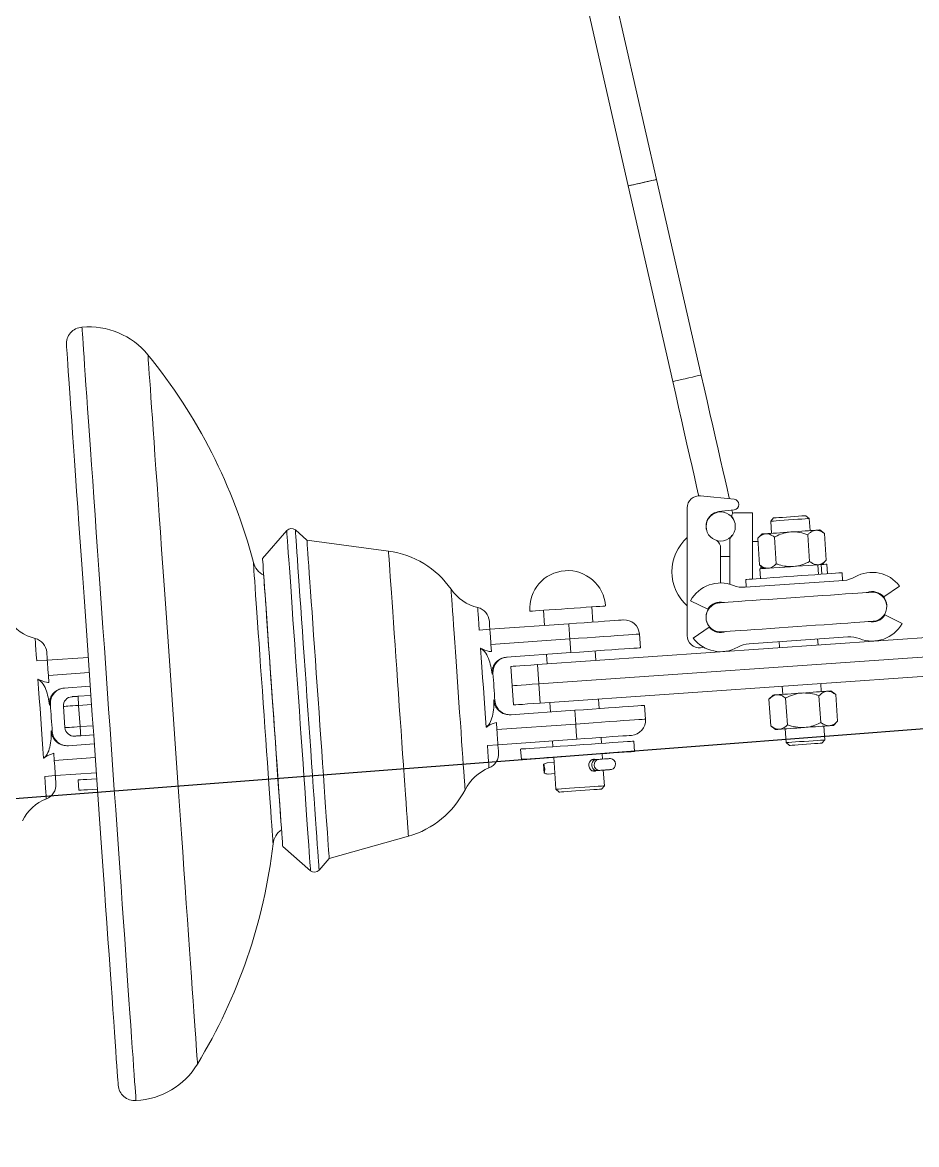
# Model space of a CAD drawing. Header units: millimetres. Extents: x 1587714 to 3094800, y -694377 to -413614.
# Drawn here: x 2255513.7 to 2255807.9, y -551099 to -550729.9 of the extents above; entities that cross this region are included whole.
import ezdxf

# ---------------------------------------------------------------- set-up
doc = ezdxf.new("R2010")
doc.units = ezdxf.units.MM

# ---------------------------------------------------------------- blocks, each defined once
blk = doc.blocks.new('poste RT1 vista lateral')
at = {"color": 7, "linetype": 'Continuous', "lineweight": 15}
for p, q in [((-808.6571, 8549.7792), (-674.6994, 7961.8943)), ((-665.3393, 7964.0276), (-798.811, 8549.7792)), ((-674.6994, 7961.8943), (-660.0363, 7897.5441)), ((-650.6762, 7899.6766), (-665.3393, 7964.0276)), ((-650.8714, 7859.9608), (-639.8364, 7858.804)), ((-655.2884, 7813.9822), (-655.2884, 7855.9821)), ((-639.8197, 7855.325), (-644.8297, 7854.7509)), ((-640.2979, 7854.131), (-640.5508, 7855.2411)), ((-639.6052, 7854.4104), (-633.7838, 7854.4104)), ((-633.7838, 7854.4104), (-633.7838, 7832.5856)), ((-626.8716, 7852.6709), (-627.7994, 7851.6037)), ((-627.7994, 7851.6037), (-627.5204, 7847.6136)), ((-615.1303, 7852.4897), (-616.1976, 7853.4167)), ((-614.8513, 7848.4986), (-615.1303, 7852.4897)), ((-787.0371, 7848.5301), (-795.003, 7839.3662)), ((-780.3884, 7845.4001), (-784.2155, 7848.7265)), ((-630.6876, 7847.3914), (-632.069, 7846.0219)), ((-610.1255, 7847.5564), (-611.684, 7848.7208)), ((-609.5089, 7838.7387), (-610.1255, 7847.5564)), ((-753.5753, 7841.7828), (-780.3884, 7845.4001)), ((-655.2884, 7846.2327), (-655.2885, 7846.2327)), ((-641.2837, 7830.8766), (-641.2837, 7844.9986)), ((-631.9888, 7844.8756), (-633.7838, 7844.8756)), ((-631.4524, 7837.2042), (-632.069, 7846.0219)), ((-625.9665, 7837.5876), (-626.5831, 7846.4053)), ((-614.9948, 7838.3553), (-615.6114, 7847.173)), ((-644.2838, 7842.7823), (-644.2838, 7831.2819)), ((-641.2837, 7839.9823), (-644.2838, 7839.9823)), ((-631.4524, 7837.2042), (-629.8938, 7836.0398)), ((-631.0198, 7835.9616), (-631.0198, 7836.8809)), ((-630.7691, 7836.694), (-630.61, 7835.9902)), ((-612.3157, 7837.2691), (-611.2447, 7837.3444)), ((-612.3157, 7837.2691), (-612.0942, 7834.1019)), ((-611.2447, 7837.3444), (-611.0232, 7834.1773)), ((-610.8903, 7837.3692), (-609.5089, 7838.7387)), ((-609.1611, 7834.307), (-609.3826, 7837.4741)), ((-631.4015, 7835.9349), (-631.18, 7832.7677)), ((-604.1571, 7832.1106), (-604.3342, 7834.6446)), ((-603.7509, 7832.1393), (-636.2359, 7829.8676)), ((-636.0069, 7832.4301), (-635.8297, 7829.8962)), ((-590.6246, 7826.7415), (-585.385, 7830.2758)), ((-654.1637, 7825.4664), (-648.4833, 7822.696)), ((-702.5871, 7822.2954), (-702.2384, 7817.3077)), ((-686.2773, 7818.4235), (-686.6261, 7823.4112)), ((-655.2885, 7823.7326), (-655.2884, 7823.7326)), ((-720.1945, 7816.0517), (-694.2578, 7817.8656)), ((-584.5256, 7817.9858), (-590.206, 7820.7562)), ((-720.1945, 7816.0517), (-723.6772, 7815.8085)), ((-549.5718, 7815.2773), (-704.5353, 7804.4417)), ((-670.6495, 7809.9682), (-670.9651, 7814.482)), ((-648.0647, 7816.7107), (-653.3043, 7813.1764)), ((-644.8297, 7815.2134), (-643.4388, 7815.0542)), ((-693.909, 7812.8779), (-719.8457, 7811.064)), ((-719.8457, 7811.064), (-719.6806, 7808.7037)), ((-693.909, 7812.8779), (-693.5934, 7808.3642)), ((-634.9385, 7811.3129), (-602.4534, 7813.5846)), ((-625.0305, 7812.0062), (-624.8909, 7810.0111)), ((-612.2219, 7810.8971), (-612.3614, 7812.8922)), ((-865.8388, 7805.8674), (-852.3522, 7806.8106)), ((-714.6969, 7806.8888), (-693.5934, 7808.3642)), ((-704.0935, 7798.1064), (-548.012, 7809.0212)), ((-704.0924, 7798.1074), (-548.012, 7809.0212)), ((-701.574, 7807.8063), (-701.3542, 7804.6639)), ((-685.3932, 7805.7797), (-685.6129, 7808.9221)), ((-649.7943, 7810.117), (-650.8714, 7810.0045)), ((-865.8388, 7805.8674), (-869.3215, 7805.6242)), ((-713.325, 7803.8266), (-712.8821, 7797.4923)), ((-704.0924, 7798.1074), (-704.5353, 7804.4417)), ((-865.4901, 7800.8797), (-865.325, 7798.5184)), ((-719.1814, 7801.5625), (-719.4562, 7801.2383)), ((-548.6859, 7802.6087), (-703.6505, 7791.7721)), ((-860.3412, 7796.7045), (-851.6878, 7797.3092)), ((-712.8821, 7797.4923), (-712.4391, 7791.158)), ((-703.6505, 7791.7721), (-704.0935, 7798.1064)), ((-624.005, 7797.3416), (-623.817, 7794.6522)), ((-611.1479, 7795.5382), (-611.336, 7798.2275)), ((-606.4221, 7794.595), (-607.9806, 7795.7594)), ((-855.7377, 7794.019), (-851.4785, 7794.3165)), ((-700.4683, 7791.9953), (-700.2486, 7788.8529)), ((-684.2875, 7789.9687), (-684.5073, 7793.1111)), ((-626.9842, 7794.43), (-628.3656, 7793.0605)), ((-628.3656, 7793.0605), (-627.749, 7784.2429)), ((-622.8797, 7793.4439), (-622.2631, 7784.6262)), ((-611.908, 7794.2116), (-611.2913, 7785.394)), ((-606.4221, 7794.595), (-605.8055, 7785.7773)), ((-864.8257, 7791.3783), (-865.1006, 7791.054)), ((-860.5162, 7790.6773), (-860.028, 7783.6945)), ((-855.5284, 7791.0264), (-855.0401, 7784.0436)), ((-713.3716, 7787.9345), (-692.2681, 7789.4108)), ((-691.9525, 7784.8971), (-692.2681, 7789.4108)), ((-669.0085, 7786.5012), (-669.3241, 7791.0149)), ((-717.8891, 7783.0832), (-718.0542, 7785.4445)), ((-717.8891, 7783.0832), (-691.9525, 7784.8971)), ((-607.1868, 7784.4079), (-605.8055, 7785.7773)), ((-850.5717, 7781.3485), (-854.8309, 7781.05)), ((-627.749, 7784.2429), (-626.1904, 7783.0784)), ((-623.0231, 7783.3006), (-622.7072, 7778.7812)), ((-610.0381, 7779.6671), (-610.3541, 7784.1866)), ((-859.0159, 7777.7503), (-850.3624, 7778.3558)), ((-721.023, 7777.8523), (-717.5403, 7778.0955)), ((-691.6037, 7779.9094), (-717.5403, 7778.0955)), ((-699.5842, 7779.3515), (-699.4481, 7777.405)), ((-683.4871, 7778.5208), (-683.6231, 7780.4673)), ((-672.6193, 7775.8696), (-672.8567, 7779.2647)), ((-622.7072, 7778.7812), (-621.6398, 7777.8533)), ((-610.9659, 7778.6), (-610.0381, 7779.6671)), ((-863.5334, 7772.8989), (-863.6985, 7775.2602)), ((-710.0784, 7776.6621), (-709.8411, 7773.2661)), ((-699.2107, 7774.0099), (-698.4715, 7763.4394)), ((-683.1258, 7773.3538), (-683.2496, 7775.1257)), ((-702.5155, 7771.661), (-702.3086, 7768.7008)), ((-699.0868, 7772.238), (-701.3172, 7772.0816)), ((-685.5655, 7773.1831), (-686.6919, 7773.1049)), ((-685.5655, 7773.1831), (-685.6103, 7773.1745)), ((-685.0978, 7773.2165), (-685.5655, 7773.1831)), ((-866.6673, 7767.6671), (-863.1846, 7767.9112)), ((-849.698, 7768.8544), (-863.1846, 7767.9112)), ((-855.7228, 7766.4769), (-855.4854, 7763.0818)), ((-701.0632, 7768.45), (-698.8328, 7768.6064)), ((-686.4407, 7769.4733), (-685.3115, 7769.5515)), ((-685.3572, 7769.5544), (-685.3115, 7769.5515)), ((-685.3115, 7769.5515), (-684.8438, 7769.5849)), ((-682.5105, 7764.5552), (-682.8718, 7769.7222)), ((-698.4715, 7763.4394), (-697.4042, 7762.5115)), ((-683.4383, 7763.4881), (-682.5105, 7764.5552)), ((-773.064, 7740.6561), (-747.0152, 7747.9689)), ((-788.3761, 7744.5977), (-779.2124, 7736.6316)), ((-776.3908, 7736.829), (-773.064, 7740.6561))]:
    blk.add_line(p, q, dxfattribs=at)
at = {"color": 8, "linetype": 'Continuous', "lineweight": 15}
for p, q in [((-852.0034, 7801.8229), (-865.4901, 7800.8797)), ((-851.2693, 7791.3239), (-855.5284, 7791.0264)), ((-855.0401, 7784.0436), (-850.7809, 7784.3411)), ((-863.5334, 7772.8989), (-850.0468, 7773.8421)), ((-699.0864, 7772.2323), (-701.4057, 7772.0702)), ((-685.6103, 7773.1745), (-686.7016, 7773.0982)), ((-698.8332, 7768.6121), (-701.1525, 7768.45)), ((-685.3572, 7769.5544), (-686.4538, 7769.4781))]:
    blk.add_line(p, q, dxfattribs=at)
at = {"color": 7, "linetype": 'Continuous', "lineweight": 15, "flags": 128}
for points in [[(-665.3393, 7964.0276), (-665.3503, 7964.0248), (-665.6095, 7963.9657), (-666.1959, 7963.8321), (-667.0659, 7963.6338), (-668.1548, 7963.3858), (-669.3821, 7963.1064), (-670.6566, 7962.8155), (-671.8839, 7962.5361), (-672.9729, 7962.2881), (-673.8428, 7962.0898), (-674.4292, 7961.9563), (-674.6885, 7961.8971), (-674.6994, 7961.8943)], [(-674.6994, 7961.8943), (-674.5258, 7961.9343), (-674.0181, 7962.0497), (-673.2137, 7962.2328), (-672.1725, 7962.4703), (-670.9716, 7962.744), (-669.7, 7963.0339), (-668.4521, 7963.3181), (-667.3205, 7963.5766), (-666.389, 7963.7883), (-665.7268, 7963.939), (-665.3829, 7964.0172), (-665.3393, 7964.0276)], [(-641.4, 7858.968), (-641.5766, 7859.7434), (-642.1666, 7862.3316), (-642.8213, 7865.205), (-643.5358, 7868.3407), (-644.3046, 7871.7148), (-645.1219, 7875.3016), (-645.9815, 7879.0743), (-646.8769, 7883.0035), (-647.8011, 7887.0595), (-648.7472, 7891.2117), (-649.708, 7895.4279), (-650.6762, 7899.6766)], [(-660.0363, 7897.5441), (-659.068, 7893.2955), (-658.1073, 7889.0784), (-657.1612, 7884.927), (-656.2369, 7880.8701), (-655.3416, 7876.941), (-654.482, 7873.1692), (-653.6647, 7869.5824), (-652.8959, 7866.2083), (-652.1814, 7863.0726), (-651.5267, 7860.1992), (-651.4762, 7859.978)], [(-615.1303, 7852.4897), (-615.2417, 7852.4811), (-615.7056, 7852.4487), (-616.5042, 7852.3934), (-617.5911, 7852.3171), (-618.9031, 7852.2255), (-620.364, 7852.1235), (-621.8889, 7852.0167), (-623.3891, 7851.9118), (-624.7775, 7851.8145), (-625.9734, 7851.7306), (-626.9073, 7851.6657), (-627.5248, 7851.6228), (-627.7902, 7851.6037), (-627.7994, 7851.6037)], [(-626.8716, 7852.6709), (-626.8638, 7852.6709), (-626.6079, 7852.689), (-626.0062, 7852.731), (-625.0998, 7852.7949), (-623.9505, 7852.875), (-622.6365, 7852.9665), (-621.2474, 7853.0638), (-619.8779, 7853.1601), (-618.6213, 7853.2479), (-617.5632, 7853.3213), (-616.7757, 7853.3766), (-616.3126, 7853.4091), (-616.1976, 7853.4167)], [(-649.0176, 7849.1881), (-648.9701, 7848.9792), (-648.9278, 7848.7942)], [(-629.4146, 7847.481), (-629.9643, 7847.4419), (-630.3639, 7847.4143), (-630.6063, 7847.3971), (-630.6876, 7847.3914)], [(-621.1858, 7848.0561), (-622.426, 7847.9693), (-623.6451, 7847.8844), (-624.822, 7847.8014), (-625.9367, 7847.7242), (-626.9702, 7847.6517), (-627.9046, 7847.5859), (-628.7241, 7847.5287), (-629.4146, 7847.481)], [(-612.957, 7848.6311), (-613.6475, 7848.5835), (-614.467, 7848.5262), (-615.4015, 7848.4604), (-616.4349, 7848.388), (-617.5497, 7848.3107), (-618.7265, 7848.2277), (-619.9456, 7848.1429), (-621.1858, 7848.0561)], [(-612.957, 7848.6311), (-612.4073, 7848.6702), (-612.0078, 7848.6979), (-611.7653, 7848.7151), (-611.684, 7848.7208)], [(-780.3884, 7845.4001), (-780.3759, 7845.2208), (-780.3385, 7844.6858), (-780.2762, 7843.797), (-780.1899, 7842.562), (-780.0799, 7840.9884), (-779.947, 7839.0877), (-779.792, 7836.8723), (-779.6162, 7834.3565), (-779.4205, 7831.5594), (-779.2064, 7828.4981), (-778.9755, 7825.1956), (-778.7291, 7821.6727), (-778.4691, 7817.9543), (-778.1972, 7814.0652), (-777.9153, 7810.0331), (-777.6251, 7805.8846), (-777.3289, 7801.6484), (-777.0286, 7797.353), (-776.7262, 7793.0281), (-776.4237, 7788.7032), (-776.1233, 7784.4079), (-775.8271, 7780.1716), (-775.5371, 7776.0231), (-775.255, 7771.9901), (-774.9831, 7768.1019), (-774.7231, 7764.3826), (-774.4767, 7760.8607), (-774.2458, 7757.5572), (-774.0318, 7754.4968), (-773.8362, 7751.6987), (-773.6602, 7749.1839), (-773.5053, 7746.9676), (-773.3723, 7745.0669), (-773.2623, 7743.4933), (-773.176, 7742.2583), (-773.1139, 7741.3704), (-773.0765, 7740.8345), (-773.064, 7740.6561)], [(-795.003, 7839.3662), (-795, 7839.3223), (-794.9755, 7838.9714), (-794.9266, 7838.2733), (-794.8539, 7837.2319), (-794.7575, 7835.8557), (-794.6387, 7834.1553), (-794.4979, 7832.1421), (-794.3363, 7829.8314), (-794.1552, 7827.2402), (-793.9557, 7824.3887), (-793.7395, 7821.2969), (-793.5081, 7817.9877), (-793.2634, 7814.4867), (-793.0068, 7810.8189), (-792.7406, 7807.0118), (-792.4666, 7803.0932), (-792.1868, 7799.0916), (-791.9033, 7795.0385), (-791.6183, 7790.9625), (-791.3338, 7786.8931), (-791.0519, 7782.8619), (-790.7748, 7778.8985), (-790.5044, 7775.0323), (-790.2427, 7771.291), (-789.9919, 7767.7033), (-789.7536, 7764.2949), (-789.5296, 7761.0915), (-789.3216, 7758.117), (-789.1311, 7755.3933), (-788.9596, 7752.9404), (-788.8083, 7750.7765), (-788.6783, 7748.9178), (-788.5706, 7747.3776), (-788.4861, 7746.1684), (-788.4251, 7745.2977), (-788.3884, 7744.7722), (-788.3761, 7744.5977)], [(-631.4015, 7835.9349), (-631.3866, 7835.9358), (-631.106, 7835.9559), (-630.4784, 7835.9997), (-629.5244, 7836.0655), (-628.2746, 7836.1533), (-626.7697, 7836.2582), (-625.0582, 7836.3783), (-623.1957, 7836.509), (-621.2424, 7836.6454), (-619.2616, 7836.7836), (-617.3174, 7836.92), (-615.4727, 7837.0488), (-613.7873, 7837.1661), (-612.3157, 7837.2691)], [(-611.2447, 7837.3444), (-610.2949, 7837.4102), (-609.672, 7837.4541), (-609.3962, 7837.4732), (-609.3826, 7837.4741)], [(-794.6212, 7833.8835), (-794.6086, 7833.7052), (-794.5712, 7833.1702), (-794.5093, 7832.2842), (-794.4233, 7831.054), (-794.314, 7829.4909), (-794.1822, 7827.6074), (-794.0293, 7825.4206), (-793.8564, 7822.9477), (-793.665, 7820.2107), (-793.4568, 7817.2333), (-793.2336, 7814.0404), (-792.9971, 7810.6587), (-792.7495, 7807.1187), (-792.4929, 7803.4489), (-792.2295, 7799.6809), (-791.9614, 7795.8481), (-791.691, 7791.981), (-791.4206, 7788.1148), (-791.1526, 7784.282), (-790.8892, 7780.514), (-790.6325, 7776.8443), (-790.3849, 7773.3042), (-790.1485, 7769.9225), (-789.9253, 7766.7296), (-789.717, 7763.7522), (-789.5257, 7761.0152), (-789.3527, 7758.5423), (-789.1998, 7756.3555), (-789.0682, 7754.472), (-788.9588, 7752.9089), (-788.8728, 7751.6787), (-788.8108, 7750.7927), (-788.7735, 7750.2577), (-788.761, 7750.0794), (-788.761, 7750.0794)], [(-620.1706, 7833.5373), (-622.5309, 7833.3724), (-624.8384, 7833.2112), (-627.0417, 7833.0567), (-629.0915, 7832.9136), (-630.942, 7832.7839), (-632.5519, 7832.6714), (-633.8853, 7832.5779), (-634.9122, 7832.5064), (-635.6099, 7832.4578), (-635.9626, 7832.433), (-636.0069, 7832.4301)], [(-604.3342, 7834.6446), (-604.3785, 7834.6417), (-604.7313, 7834.6169), (-605.4289, 7834.5683), (-606.4559, 7834.4967), (-607.7892, 7834.4033), (-609.3991, 7834.2907), (-611.2497, 7834.161), (-613.2994, 7834.018), (-615.5027, 7833.8635), (-617.8103, 7833.7023), (-620.1706, 7833.5373)], [(-594.7404, 7828.2588), (-594.9222, 7828.2454), (-595.4651, 7828.2073), (-596.361, 7828.1453), (-597.597, 7828.0585), (-599.155, 7827.9498), (-601.0123, 7827.8201), (-603.1418, 7827.6713), (-605.5124, 7827.5054), (-608.0897, 7827.3251), (-610.836, 7827.1325), (-613.7112, 7826.9322), (-616.6734, 7826.7243), (-619.6795, 7826.5145), (-622.6855, 7826.3047), (-625.6478, 7826.0968), (-628.523, 7825.8965), (-631.2693, 7825.7039), (-633.8465, 7825.5236), (-636.2172, 7825.3577), (-638.3467, 7825.2089), (-640.2039, 7825.0792), (-641.762, 7824.9705), (-642.998, 7824.8837), (-643.8939, 7824.8208), (-644.4368, 7824.7836), (-644.6186, 7824.7702)], [(-686.7453, 7823.4036), (-688.4942, 7823.2806), (-690.419, 7823.1461), (-692.4642, 7823.0031), (-694.571, 7822.8562), (-696.6789, 7822.7084), (-698.7271, 7822.5653), (-700.6568, 7822.4308), (-702.4125, 7822.3078), (-703.9436, 7822.201), (-705.2061, 7822.1123), (-706.1636, 7822.0456), (-706.7888, 7822.0017), (-707.0634, 7821.9826), (-707.0762, 7821.9817)], [(-682.1371, 7823.7259), (-682.1468, 7823.725), (-682.4095, 7823.7069), (-683.023, 7823.6639), (-683.9698, 7823.5972), (-685.2226, 7823.5095), (-686.7453, 7823.4036)], [(-645.3852, 7824.8599), (-645.7367, 7824.6119), (-646.1299, 7824.4126)], [(-643.2531, 7824.8751), (-643.9246, 7824.8236), (-644.4672, 7824.7826), (-644.649, 7824.7683)], [(-720.3799, 7818.7029), (-720.3681, 7818.5341), (-720.3328, 7818.0296), (-720.2746, 7817.198), (-720.1945, 7816.0517)], [(-694.2578, 7817.8656), (-691.7024, 7818.0439), (-689.199, 7818.2194), (-686.7986, 7818.3873), (-684.55, 7818.5446), (-682.499, 7818.6877), (-680.6875, 7818.8145), (-679.1522, 7818.9223), (-677.9243, 7819.0081), (-677.0291, 7819.0701), (-676.4845, 7819.1082), (-676.3017, 7819.1216)], [(-694.2578, 7817.8656), (-694.2512, 7817.7702), (-694.2313, 7817.486), (-694.1991, 7817.0254), (-694.1557, 7816.4046), (-694.1028, 7815.6493), (-694.0426, 7814.7862), (-693.9771, 7813.8506), (-693.909, 7812.8779)], [(-643.9489, 7815.1944), (-643.7671, 7815.2068), (-643.2242, 7815.2449), (-642.3283, 7815.3069), (-641.0923, 7815.3937), (-639.5343, 7815.5024), (-637.677, 7815.6321), (-635.5475, 7815.7818), (-633.1769, 7815.9468), (-630.5996, 7816.1271), (-627.8533, 7816.3197), (-624.9781, 7816.5209), (-622.0159, 7816.7279), (-619.0098, 7816.9377), (-616.0037, 7817.1484), (-613.0415, 7817.3554), (-610.1663, 7817.5566), (-607.42, 7817.7483), (-604.8428, 7817.9286), (-602.4721, 7818.0945), (-600.3426, 7818.2433), (-598.4853, 7818.373), (-596.9273, 7818.4817), (-595.6914, 7818.5685), (-594.7954, 7818.6314), (-594.2526, 7818.6686), (-594.0707, 7818.682)], [(-719.8457, 7811.064), (-719.9138, 7812.0377), (-719.9792, 7812.9733), (-720.0395, 7813.8354), (-720.0923, 7814.5907), (-720.1357, 7815.2115), (-720.1679, 7815.6722), (-720.1878, 7815.9564), (-720.1945, 7816.0517)], [(-866.0243, 7808.5186), (-866.0124, 7808.3498), (-865.9772, 7807.8454), (-865.919, 7807.0138), (-865.8388, 7805.8674)], [(-721.4391, 7783.8023), (-721.6533, 7786.8645), (-721.8789, 7790.0927), (-722.1126, 7793.4334), (-722.3502, 7796.8304), (-722.5876, 7800.2274), (-722.8213, 7803.5672), (-723.047, 7806.7963), (-723.2612, 7809.8586)], [(-693.5934, 7808.3642), (-690.7178, 7808.5654), (-687.8875, 7808.7637), (-685.1472, 7808.9545), (-682.5401, 7809.1376), (-680.1073, 7809.3073), (-677.8872, 7809.4628), (-675.9148, 7809.6001), (-674.2212, 7809.7193), (-672.8331, 7809.8156), (-671.7724, 7809.89), (-671.0558, 7809.9406), (-670.6948, 7809.9654), (-670.6495, 7809.9682)], [(-865.4901, 7800.8797), (-865.5581, 7801.8525), (-865.6235, 7802.789), (-865.6838, 7803.6511), (-865.7367, 7804.4064), (-865.78, 7805.0272), (-865.8124, 7805.4879), (-865.8321, 7805.7721), (-865.8388, 7805.8674)], [(-713.325, 7803.8266), (-713.325, 7803.8266), (-713.1341, 7803.8399), (-712.5646, 7803.88), (-711.6252, 7803.9458), (-710.3302, 7804.0364), (-708.6995, 7804.1499), (-706.7579, 7804.2862), (-704.5353, 7804.4417)], [(-867.0835, 7773.618), (-867.2976, 7776.6802), (-867.5234, 7779.9084), (-867.7569, 7783.2491), (-867.9945, 7786.6461), (-868.2321, 7790.0431), (-868.4656, 7793.3829), (-868.6914, 7796.6111), (-868.9055, 7799.6743)], [(-719.1814, 7801.5625), (-719.1036, 7800.4515), (-719.0252, 7799.3309), (-718.9464, 7798.2037), (-718.8675, 7797.0736), (-718.7884, 7795.9435), (-718.7096, 7794.8172), (-718.6312, 7793.6966), (-718.5535, 7792.5847)], [(-712.8821, 7797.4923), (-712.6914, 7797.5056), (-712.122, 7797.5457), (-711.1828, 7797.6115), (-709.8879, 7797.7021), (-708.2574, 7797.8156), (-706.316, 7797.951), (-704.0935, 7798.1064)], [(-609.2536, 7795.6698), (-609.9441, 7795.6221), (-610.7636, 7795.5649), (-611.6981, 7795.4991), (-612.7315, 7795.4266), (-613.8462, 7795.3494), (-615.0232, 7795.2664), (-616.2422, 7795.1815), (-617.4824, 7795.0947)], [(-607.9806, 7795.7594), (-608.0619, 7795.7537), (-608.3044, 7795.7366), (-608.7039, 7795.7089), (-609.2536, 7795.6698)], [(-857.7328, 7793.8788), (-857.6946, 7793.8817), (-857.581, 7793.8902), (-857.3967, 7793.9026), (-857.1485, 7793.9198), (-856.8461, 7793.9408), (-856.5013, 7793.9656), (-856.127, 7793.9913), (-855.7377, 7794.019)], [(-855.7377, 7794.019), (-855.7337, 7793.9608), (-855.7218, 7793.7911), (-855.7025, 7793.5145), (-855.6765, 7793.1426), (-855.6448, 7792.6886), (-855.6085, 7792.1717), (-855.5693, 7791.61), (-855.5284, 7791.0264)], [(-625.7112, 7794.5197), (-626.2609, 7794.4806), (-626.6605, 7794.4529), (-626.9029, 7794.4357), (-626.9842, 7794.43)], [(-617.4824, 7795.0947), (-618.7226, 7795.0079), (-619.9416, 7794.9231), (-621.1186, 7794.8401), (-622.2333, 7794.7628), (-623.2667, 7794.6904), (-624.2012, 7794.6246), (-625.0207, 7794.5673), (-625.7112, 7794.5197)], [(-864.8257, 7791.3783), (-864.7479, 7790.2672), (-864.6696, 7789.1457), (-864.5908, 7788.0194), (-864.5118, 7786.8893), (-864.4327, 7785.7592), (-864.3539, 7784.6329), (-864.2756, 7783.5114), (-864.1979, 7782.4004)], [(-855.5284, 7791.0264), (-856.5015, 7790.9577), (-857.4372, 7790.8928), (-858.2995, 7790.8318), (-859.0553, 7790.7794), (-859.6757, 7790.7364), (-860.1366, 7790.704), (-860.4204, 7790.684), (-860.5162, 7790.6773)], [(-703.6505, 7791.7721), (-705.873, 7791.6167), (-707.8144, 7791.4813), (-709.4449, 7791.3668), (-710.7398, 7791.2762), (-711.679, 7791.2114), (-712.2484, 7791.1713), (-712.4391, 7791.158)], [(-692.2681, 7789.4108), (-689.3924, 7789.6121), (-686.5621, 7789.8095), (-683.8218, 7790.0012), (-681.2147, 7790.1833), (-678.7819, 7790.354), (-676.5618, 7790.5085), (-674.5894, 7790.6468), (-672.8958, 7790.765), (-671.5078, 7790.8623), (-670.447, 7790.9367), (-669.7305, 7790.9863), (-669.3694, 7791.012), (-669.3241, 7791.0149)], [(-691.9525, 7784.8971), (-691.8844, 7783.9234), (-691.8189, 7782.9878), (-691.7587, 7782.1257), (-691.7058, 7781.3704), (-691.6624, 7780.7496), (-691.6302, 7780.2889), (-691.6104, 7780.0047), (-691.6037, 7779.9094)], [(-860.028, 7783.6945), (-859.9321, 7783.7012), (-859.6483, 7783.7212), (-859.1874, 7783.7527), (-858.5671, 7783.7965), (-857.8113, 7783.849), (-856.9489, 7783.91), (-856.0132, 7783.9749), (-855.0401, 7784.0436)], [(-854.8309, 7781.05), (-855.2201, 7781.0233), (-855.5944, 7780.9966), (-855.9393, 7780.9727), (-856.2416, 7780.9517), (-856.4898, 7780.9346), (-856.6741, 7780.9212), (-856.7877, 7780.9136), (-856.826, 7780.9107)], [(-855.0401, 7784.0436), (-854.9994, 7783.4589), (-854.96, 7782.8982), (-854.9239, 7782.3803), (-854.8922, 7781.9273), (-854.8662, 7781.5545), (-854.8468, 7781.2779), (-854.835, 7781.1081), (-854.8309, 7781.05)], [(-717.5403, 7778.0955), (-717.547, 7778.1909), (-717.5669, 7778.475), (-717.5991, 7778.9357), (-717.6425, 7779.5565), (-717.6953, 7780.3118), (-717.7556, 7781.1749), (-717.8211, 7782.1105), (-717.8891, 7783.0832)], [(-673.6475, 7781.1644), (-673.8303, 7781.152), (-674.3749, 7781.1139), (-675.2702, 7781.0509), (-676.498, 7780.9651), (-678.0333, 7780.8583), (-679.8449, 7780.7314), (-681.8958, 7780.5884), (-684.1444, 7780.431), (-686.5448, 7780.2632), (-689.0482, 7780.0877), (-691.6037, 7779.9094)], [(-626.1904, 7783.0784), (-626.1091, 7783.0842), (-625.8666, 7783.1013), (-625.4672, 7783.129), (-624.9174, 7783.1681)], [(-624.9174, 7783.1681), (-624.2269, 7783.2158), (-623.4074, 7783.2739), (-622.4729, 7783.3388), (-621.4395, 7783.4113), (-620.3248, 7783.4895), (-619.1479, 7783.5715), (-617.9289, 7783.6564), (-616.6887, 7783.7431)], [(-608.4598, 7784.3192), (-609.1503, 7784.2705), (-609.9698, 7784.2133), (-610.9043, 7784.1475), (-611.9378, 7784.076), (-613.0525, 7783.9978), (-614.2294, 7783.9148), (-615.4484, 7783.8299), (-616.6887, 7783.7431)], [(-608.4598, 7784.3192), (-607.9101, 7784.3573), (-607.5106, 7784.385), (-607.2681, 7784.4021), (-607.1868, 7784.4079)], [(-717.5403, 7778.0955), (-717.4602, 7776.9492), (-717.402, 7776.1176), (-717.3667, 7775.6131), (-717.3549, 7775.4443)], [(-672.8567, 7779.2647), (-672.89, 7779.2618), (-673.2257, 7779.2389), (-673.9164, 7779.1903), (-674.9487, 7779.1178), (-676.3025, 7779.0234), (-677.9516, 7778.908), (-679.8637, 7778.7745), (-682.0016, 7778.6248), (-684.3238, 7778.4626), (-686.785, 7778.291), (-689.3374, 7778.1117), (-691.9312, 7777.9305), (-694.5161, 7777.7503), (-697.0416, 7777.5738), (-699.4585, 7777.4041), (-701.72, 7777.2467), (-703.7819, 7777.1018), (-705.6041, 7776.9749), (-707.1512, 7776.8662), (-708.393, 7776.7794), (-709.3053, 7776.7155), (-709.8705, 7776.6764), (-710.0775, 7776.6621), (-710.0784, 7776.6621)], [(-622.7072, 7778.7812), (-622.698, 7778.7821), (-622.4326, 7778.8002), (-621.815, 7778.8432), (-620.8812, 7778.909), (-619.6853, 7778.9929), (-618.2969, 7779.0892), (-616.7967, 7779.1941), (-615.2718, 7779.3009), (-613.8109, 7779.403), (-612.4989, 7779.4955), (-611.412, 7779.5708), (-610.6134, 7779.6271), (-610.1495, 7779.6595), (-610.0381, 7779.6671)], [(-610.9659, 7778.6), (-611.0809, 7778.5914), (-611.544, 7778.559), (-612.3314, 7778.5046), (-613.3895, 7778.4302), (-614.6461, 7778.3425), (-616.0157, 7778.2471), (-617.4048, 7778.1498), (-618.7187, 7778.0573), (-619.8682, 7777.9772), (-620.7745, 7777.9143), (-621.3762, 7777.8714), (-621.6321, 7777.8542), (-621.6398, 7777.8533)], [(-672.6193, 7775.8696), (-672.6526, 7775.8667), (-672.9882, 7775.8439), (-673.679, 7775.7952), (-674.7113, 7775.7227), (-676.0651, 7775.6283), (-677.7142, 7775.5129), (-679.6262, 7775.3794), (-681.7642, 7775.2297), (-684.0864, 7775.0676), (-686.5476, 7774.895), (-689.1, 7774.7166), (-691.6938, 7774.5354), (-694.2786, 7774.3542), (-696.8041, 7774.1778), (-699.2211, 7774.009), (-701.4825, 7773.8507), (-703.5444, 7773.7067), (-705.3667, 7773.5789), (-706.9138, 7773.4711), (-708.1556, 7773.3843), (-709.0679, 7773.3204), (-709.633, 7773.2813), (-709.8401, 7773.2661), (-709.8411, 7773.2661)], [(-680.5488, 7773.5341), (-680.6981, 7773.5236), (-681.1235, 7773.494), (-681.7601, 7773.4492), (-682.511, 7773.3967), (-683.2619, 7773.3443), (-683.8985, 7773.3004), (-684.3238, 7773.2699), (-684.4732, 7773.2604)], [(-863.1846, 7767.9112), (-863.1914, 7768.0066), (-863.2112, 7768.2908), (-863.2435, 7768.7514), (-863.2868, 7769.3722), (-863.3397, 7770.1275), (-863.4, 7770.9897), (-863.4654, 7771.9262), (-863.5334, 7772.8989)], [(-685.2429, 7769.5563), (-685.6032, 7769.3694), (-686.1201, 7769.3541), (-686.6407, 7769.5467), (-687.1148, 7769.9339), (-687.4747, 7770.488), (-687.65, 7771.1375), (-687.6177, 7771.7927), (-687.3964, 7772.3925), (-687.0128, 7772.8913), (-686.5185, 7773.2203), (-686.0875, 7773.3271), (-686.0875, 7773.3271)], [(-684.2193, 7769.6278), (-684.0699, 7769.6383), (-683.6445, 7769.6688), (-683.0079, 7769.7127), (-682.257, 7769.7651), (-681.5061, 7769.8176), (-680.8696, 7769.8624), (-680.4442, 7769.892), (-680.2949, 7769.9025)], [(-863.1846, 7767.9112), (-863.1045, 7766.7649), (-863.0463, 7765.9333), (-863.0111, 7765.4288), (-862.9993, 7765.26)], [(-849.562, 7766.9079), (-851.2484, 7766.7906), (-852.7955, 7766.6819), (-854.0373, 7766.5951), (-854.9496, 7766.5312), (-855.5149, 7766.4921), (-855.7219, 7766.4778), (-855.7228, 7766.4769)], [(-849.3245, 7763.5128), (-851.011, 7763.3946), (-852.5581, 7763.2868), (-853.7999, 7763.2), (-854.7123, 7763.1361), (-855.2775, 7763.0961), (-855.4844, 7763.0818), (-855.4854, 7763.0818)], [(-698.4715, 7763.4394), (-698.4674, 7763.4394), (-698.2258, 7763.4566), (-697.6225, 7763.4985), (-696.6858, 7763.5643)], [(-695.8417, 7762.6202), (-696.6854, 7762.562), (-697.215, 7762.5248), (-697.4039, 7762.5115), (-697.4042, 7762.5115)], [(-696.6858, 7763.5643), (-695.4594, 7763.6502), (-694.0007, 7763.7522), (-692.3778, 7763.8657), (-690.6668, 7763.9849), (-688.9475, 7764.1051), (-687.3004, 7764.2205), (-685.8025, 7764.3254), (-684.5238, 7764.4141), (-683.5242, 7764.4846), (-682.8503, 7764.5314), (-682.5336, 7764.5533), (-682.5105, 7764.5552)], [(-683.4383, 7763.4881), (-683.5998, 7763.4766), (-684.1031, 7763.4413), (-684.9231, 7763.3841), (-686.0189, 7763.3078), (-687.3354, 7763.2153), (-688.8067, 7763.1123), (-690.3589, 7763.0036), (-691.9143, 7762.8949), (-693.3948, 7762.7919), (-694.7262, 7762.6984), (-695.8417, 7762.6202)]]:
    blk.add_lwpolyline(points, dxfattribs=at)
at = {"color": 5, "linetype": 'Continuous', "lineweight": 15, "flags": 128}
for points in [[(-854.4318, 7915.417), (-854.4287, 7915.3731), (-854.4039, 7915.0183), (-854.3544, 7914.3107), (-854.2804, 7913.2512), (-854.1819, 7911.8435), (-854.0594, 7910.0916), (-853.9131, 7907.9993), (-853.7435, 7905.5731), (-853.551, 7902.8208), (-853.3361, 7899.7481), (-853.0995, 7896.3645), (-852.8419, 7892.6804), (-852.5639, 7888.7045), (-852.2662, 7884.4483), (-851.9499, 7879.9241), (-851.6157, 7875.1442), (-851.2645, 7870.1222), (-850.8974, 7864.8722), (-850.5153, 7859.4077), (-850.1193, 7853.7457), (-849.7106, 7847.9006), (-849.2902, 7841.8887), (-848.8594, 7835.7279), (-848.4194, 7829.4346), (-847.9713, 7823.0259), (-847.5164, 7816.5209), (-847.056, 7809.9368), (-846.5913, 7803.2925), (-846.1236, 7796.6053), (-845.6544, 7789.8953), (-845.1849, 7783.1805), (-844.7164, 7776.48), (-844.25, 7769.8119), (-843.7874, 7763.1943), (-843.3296, 7756.6473), (-842.8779, 7750.1881), (-842.4336, 7743.8357), (-841.998, 7737.6063), (-841.5723, 7731.518), (-841.1576, 7725.5871), (-840.7552, 7719.8317), (-840.3659, 7714.267), (-839.9913, 7708.9074), (-839.632, 7703.7699), (-839.2891, 7698.8671), (-838.9638, 7694.2132), (-838.6566, 7689.8215), (-838.3687, 7685.7045), (-838.1008, 7681.8726), (-837.8536, 7678.3373), (-837.6278, 7675.1091), (-837.4241, 7672.1947), (-837.2429, 7669.6045), (-837.0849, 7667.3453), (-836.9505, 7665.4217), (-836.84, 7663.8415), (-836.7537, 7662.6074), (-836.6918, 7661.7234), (-836.6547, 7661.1922), (-836.6423, 7661.0148)], [(-859.5362, 7909.5471), (-859.5237, 7909.3688), (-859.4863, 7908.8337), (-859.424, 7907.943), (-859.3373, 7906.7013), (-859.2259, 7905.1106), (-859.0906, 7903.1756), (-858.9317, 7900.902), (-858.7496, 7898.2975), (-858.5448, 7895.3688), (-858.3179, 7892.1244), (-858.0696, 7888.5739), (-857.8008, 7884.7287), (-857.5119, 7880.5983), (-857.2041, 7876.1961), (-856.8782, 7871.5355), (-856.5351, 7866.6289), (-856.1758, 7861.4905), (-855.8014, 7856.1366), (-855.413, 7850.5824), (-855.0118, 7844.8441), (-854.5988, 7838.939), (-854.1754, 7832.8831), (-853.7427, 7826.6957), (-853.3021, 7820.3948), (-852.8548, 7813.9975), (-852.402, 7807.524), (-851.9453, 7800.9923), (-851.4859, 7794.4214), (-851.0252, 7787.8325), (-850.5643, 7781.2426), (-850.1049, 7774.6727), (-849.6482, 7768.141), (-849.1954, 7761.6675), (-848.7481, 7755.2702), (-848.3075, 7748.9684), (-847.8748, 7742.7809), (-847.4514, 7736.726), (-847.0384, 7730.8199), (-846.6372, 7725.0817), (-846.2488, 7719.5275), (-845.8744, 7714.1736), (-845.5152, 7709.0361), (-845.172, 7704.1295), (-844.8461, 7699.4679), (-844.5383, 7695.0667), (-844.2494, 7690.9363), (-843.9806, 7687.0911), (-843.7323, 7683.5406), (-843.5054, 7680.2962), (-843.3006, 7677.3674), (-843.1185, 7674.762), (-842.9596, 7672.4894), (-842.8243, 7670.5544), (-842.7129, 7668.9637), (-842.6261, 7667.721), (-842.5639, 7666.8313), (-842.5265, 7666.2962), (-842.514, 7666.1179)], [(-798.0282, 7838.0654), (-798.0159, 7837.8899), (-797.979, 7837.3625), (-797.9179, 7836.488), (-797.833, 7835.273), (-797.7249, 7833.7281), (-797.5945, 7831.8627), (-797.4427, 7829.6921), (-797.2707, 7827.2336), (-797.08, 7824.5041), (-796.8717, 7821.5268), (-796.6476, 7818.3215), (-796.4094, 7814.9149), (-796.1588, 7811.332), (-795.8979, 7807.6003), (-795.6285, 7803.7484), (-795.3527, 7799.8049), (-795.0727, 7795.8004), (-794.7906, 7791.7645), (-794.5084, 7787.7295), (-794.2284, 7783.725), (-793.9525, 7779.7806), (-793.6832, 7775.9287), (-793.4223, 7772.197), (-793.1717, 7768.6141), (-792.9335, 7765.2075), (-792.7094, 7762.0032), (-792.5011, 7759.0249), (-792.3103, 7756.2964), (-792.1384, 7753.8369), (-791.9866, 7751.6673), (-791.8562, 7749.8019), (-791.7481, 7748.256), (-791.6632, 7747.041), (-791.6021, 7746.1674), (-791.5652, 7745.64), (-791.5528, 7745.4636)]]:
    blk.add_lwpolyline(points, dxfattribs=at)
at = {"color": 8, "linetype": 'Continuous', "lineweight": 15, "flags": 128}
for points in [[(-832.7061, 7906.3113), (-832.6937, 7906.1339), (-832.6566, 7905.6036), (-832.5949, 7904.7205), (-832.5087, 7903.4884), (-832.3983, 7901.911), (-832.2642, 7899.9922), (-832.1066, 7897.7387), (-831.926, 7895.1571), (-831.7231, 7892.2551), (-831.4984, 7889.0412), (-831.2526, 7885.5259), (-830.9864, 7881.7198), (-830.7007, 7877.6333), (-830.3963, 7873.2808), (-830.0742, 7868.6736), (-829.7353, 7863.827), (-829.3806, 7858.7544), (-829.0113, 7853.4729), (-828.6284, 7847.9979), (-828.2332, 7842.3445), (-827.8267, 7836.5328), (-827.4103, 7830.5781), (-826.9852, 7824.4984), (-826.5527, 7818.3138), (-826.1141, 7812.0425), (-825.6709, 7805.7024), (-825.2242, 7799.3147), (-824.7754, 7792.8975), (-824.326, 7786.4697), (-823.8773, 7780.0524), (-823.4305, 7773.6647), (-822.9873, 7767.3247), (-822.5487, 7761.0533), (-822.1162, 7754.8687), (-821.6911, 7748.79), (-821.2747, 7742.8353), (-820.8683, 7737.0226), (-820.473, 7731.3702), (-820.0901, 7725.8942), (-819.7208, 7720.6128), (-819.3661, 7715.5402), (-819.0272, 7710.6936), (-818.705, 7706.0874), (-818.4007, 7701.7338), (-818.1149, 7697.6483), (-817.8487, 7693.8412), (-817.6029, 7690.326), (-817.3782, 7687.113), (-817.1753, 7684.2101), (-816.9947, 7681.6285), (-816.8371, 7679.3749), (-816.703, 7677.4561), (-816.5926, 7675.8788), (-816.5066, 7674.6466), (-816.4448, 7673.7635), (-816.4076, 7673.2333), (-816.3953, 7673.0559)], [(-650.6762, 7899.6766), (-650.6871, 7899.6747), (-650.9464, 7899.6155), (-651.5328, 7899.482), (-652.4027, 7899.2836), (-653.4917, 7899.0357), (-654.7189, 7898.7563), (-655.9935, 7898.4654), (-657.2207, 7898.186), (-658.3097, 7897.938), (-659.1796, 7897.7396), (-659.766, 7897.6061), (-660.0254, 7897.547), (-660.0363, 7897.5441)], [(-787.0371, 7848.5301), (-787.034, 7848.4852), (-787.0093, 7848.1324), (-786.9599, 7847.4276), (-786.8865, 7846.3757), (-786.7891, 7844.9843), (-786.6687, 7843.261), (-786.5258, 7841.2182), (-786.3614, 7838.8674), (-786.1766, 7836.2238), (-785.9724, 7833.3046), (-785.7503, 7830.128), (-785.5115, 7826.7138), (-785.2577, 7823.0832), (-784.9904, 7819.2608), (-784.7113, 7815.2697), (-784.4221, 7811.1346), (-784.1248, 7806.8821), (-783.8212, 7802.5391), (-783.513, 7798.1331), (-783.2025, 7793.6928), (-782.8914, 7789.2449), (-782.582, 7784.8179), (-782.2758, 7780.4406), (-781.9751, 7776.1395), (-781.6816, 7771.9424), (-781.3973, 7767.8759), (-781.1238, 7763.9658), (-780.863, 7760.237), (-780.6166, 7756.7122), (-780.3859, 7753.4134), (-780.1726, 7750.3636), (-779.978, 7747.5798), (-779.8032, 7745.0802), (-779.6494, 7742.882), (-779.5177, 7740.9976), (-779.4087, 7739.4392), (-779.3233, 7738.2166), (-779.2618, 7737.3374), (-779.2247, 7736.8081), (-779.2124, 7736.6316), (-779.2124, 7736.6316)], [(-784.2155, 7848.7265), (-784.2124, 7848.6826), (-784.1877, 7848.3288), (-784.1385, 7847.625), (-784.0649, 7846.5731), (-783.9677, 7845.1817), (-783.8471, 7843.4584), (-783.7042, 7841.4156), (-783.5399, 7839.0648), (-783.355, 7836.4213), (-783.1508, 7833.5021), (-782.9288, 7830.3254), (-782.69, 7826.9112), (-782.4362, 7823.2806), (-782.1689, 7819.4582), (-781.8897, 7815.4662), (-781.6006, 7811.332), (-781.3032, 7807.0796), (-780.9996, 7802.7365), (-780.6916, 7798.3305), (-780.381, 7793.8902), (-780.07, 7789.4423), (-779.7604, 7785.0153), (-779.4543, 7780.638), (-779.1535, 7776.3369), (-778.86, 7772.1398), (-778.5757, 7768.0733), (-778.3022, 7764.1633), (-778.0415, 7760.4344), (-777.795, 7756.9087), (-777.5643, 7753.6108), (-777.3511, 7750.56), (-777.1564, 7747.7772), (-776.9816, 7745.2776), (-776.8279, 7743.0794), (-776.6961, 7741.195), (-776.5872, 7739.6357), (-776.5017, 7738.414), (-776.4402, 7737.5348), (-776.4032, 7737.0055), (-776.3908, 7736.829)], [(-753.5753, 7841.7828), (-753.5627, 7841.6045), (-753.5254, 7841.0704), (-753.4636, 7840.1845), (-753.3775, 7838.9542), (-753.2679, 7837.3883), (-753.1359, 7835.499), (-752.9821, 7833.2999), (-752.8079, 7830.8089), (-752.6146, 7828.0442), (-752.4035, 7825.0277), (-752.1766, 7821.7804), (-751.9353, 7818.33), (-751.6814, 7814.6994), (-751.4171, 7810.919), (-751.1441, 7807.0166), (-750.8648, 7803.0217), (-750.5811, 7798.9647), (-750.2952, 7794.8763), (-750.0094, 7790.7879), (-749.7256, 7786.731), (-749.4463, 7782.7361), (-749.1733, 7778.8327), (-748.909, 7775.0523), (-748.6551, 7771.4226), (-748.4139, 7767.9713), (-748.1869, 7764.725), (-747.9759, 7761.7075), (-747.7825, 7758.9428), (-747.6084, 7756.4518), (-747.4546, 7754.2536), (-747.3225, 7752.3644), (-747.2129, 7750.7975), (-747.1269, 7749.5673), (-747.065, 7748.6813), (-747.0277, 7748.1472), (-747.0152, 7747.9689), (-747.0152, 7747.9689)], [(-732.9802, 7829.2153), (-732.9771, 7829.1714), (-732.9526, 7828.8224), (-732.9041, 7828.1281), (-732.832, 7827.0962), (-732.7369, 7825.7372), (-732.6201, 7824.0654), (-732.4825, 7822.098), (-732.3258, 7819.8578), (-732.1516, 7817.3668), (-731.9618, 7814.6517), (-731.7583, 7811.7421), (-731.5434, 7808.6674), (-731.3191, 7805.4621), (-731.0881, 7802.1586), (-730.8528, 7798.7921), (-730.6155, 7795.399), (-730.3788, 7792.0153), (-730.1454, 7788.6755), (-729.9175, 7785.4168), (-729.6976, 7782.2726), (-729.4881, 7779.2771), (-729.2911, 7776.4609), (-729.109, 7773.8545), (-728.9433, 7771.4856), (-728.7959, 7769.3789), (-728.6686, 7767.5574), (-728.5625, 7766.0401), (-728.4787, 7764.8423), (-728.4183, 7763.9782), (-728.3818, 7763.4556), (-728.3695, 7763.2811)], [(-723.6772, 7815.8085), (-723.8191, 7817.837), (-723.9404, 7819.5727), (-724.0396, 7820.9908), (-724.1152, 7822.0723), (-724.1662, 7822.8018), (-724.192, 7823.169), (-724.1952, 7823.2148)], [(-670.9651, 7814.482), (-671.0104, 7814.4791), (-671.3715, 7814.4543), (-672.0881, 7814.4038), (-673.1487, 7814.3294), (-674.5368, 7814.2321), (-676.2304, 7814.1139), (-678.2029, 7813.9765), (-680.423, 7813.8211), (-682.8557, 7813.6504), (-685.4628, 7813.4682), (-688.2031, 7813.2765), (-691.0334, 7813.0791), (-693.909, 7812.8779)], [(-869.3215, 7805.6242), (-869.4634, 7807.6527), (-869.5847, 7809.3884), (-869.6839, 7810.8065), (-869.7596, 7811.888), (-869.8106, 7812.6175), (-869.8363, 7812.9847), (-869.8395, 7813.0305)], [(-691.9525, 7784.8971), (-689.0768, 7785.0983), (-686.2465, 7785.2957), (-683.5062, 7785.4874), (-680.8991, 7785.6696), (-678.4663, 7785.8403), (-676.2462, 7785.9948), (-674.2738, 7786.1331), (-672.5802, 7786.2513), (-671.1921, 7786.3486), (-670.1314, 7786.423), (-669.4149, 7786.4726), (-669.0537, 7786.4983), (-669.0085, 7786.5012)], [(-720.5052, 7770.4451), (-720.5084, 7770.4918), (-720.534, 7770.859), (-720.585, 7771.5886), (-720.6606, 7772.67), (-720.7598, 7774.0881), (-720.8812, 7775.8238), (-721.023, 7777.8523)], [(-680.4901, 7773.5331), (-680.5614, 7773.5274), (-680.9411, 7773.5007), (-681.5871, 7773.4559), (-682.3898, 7773.3996), (-683.213, 7773.3424), (-683.917, 7773.2928), (-684.3824, 7773.2604), (-684.5311, 7773.2499)], [(-680.2369, 7769.912), (-680.3082, 7769.9072), (-680.688, 7769.8805), (-681.334, 7769.8357), (-682.1366, 7769.7794), (-682.9598, 7769.7222), (-683.6638, 7769.6726), (-684.1293, 7769.6402), (-684.278, 7769.6297)], [(-866.1495, 7760.2608), (-866.1527, 7760.3066), (-866.1783, 7760.6747), (-866.2293, 7761.4033), (-866.305, 7762.4848), (-866.4042, 7763.9039), (-866.5256, 7765.6386), (-866.6673, 7767.6671)]]:
    blk.add_lwpolyline(points, dxfattribs=at)
at = {"color": 7, "linetype": 'Continuous', "lineweight": 15}
blk.add_circle((-644.2477, 7849.8602), 4.8, dxfattribs=at)
at = {"color": 5, "linetype": 'Continuous', "lineweight": 15}
for centre, radius, start, end in [((-854.0496, 7909.9305), 5.5, 93.984922, 184), ((-852.1137, 7890.4774), 25.0474, 39.209971, 95.310398), ((-972.1701, 7792.5143), 180, 14.657221, 39.213083), ((-791.7395, 7839.7105), 6.5003, 194.657221, 243.684476), ((-785.0964, 7744.7101), 6.5003, 124.315524, 173.342779), ((-970.3395, 7766.3359), 180, 328.786917, 353.342779), ((-837.8176, 7686.0348), 25.0474, 272.689602, 328.790029), ((-837.0274, 7666.5016), 5.5, 184, 274.015078)]:
    blk.add_arc(centre, radius, start, end, dxfattribs=at)
at = {"color": 7, "linetype": 'Continuous', "lineweight": 15}
for centre, radius, start, end in [((-651.2884, 7855.9822), 4, 84.016367, 180), ((-640.0188, 7857.0633), 1.75, 276.53144, 84.016367), ((-644.2838, 7849.9822), 4.8, 96.53144, 197.204633), ((-639.6051, 7853.4102), 1, 90.000004, 216.229366), ((-644.2838, 7849.9822), 4.8, 16.389572, 36.229369), ((-785.5277, 7847.2175), 2, 49, 139), ((-645.1319, 7834.9822), 15.1565, 132.075873, 227.924127), ((-647.2838, 7842.7822), 3, 0.000005, 55.239434), ((-638.2838, 7844.9983), 3, 140.284859, 179.999993), ((-757.5857, 7812.0524), 30, 34.89653, 82.317581), ((-694.6066, 7822.8535), 12.5, 4, 184), ((-604.3577, 7840.8181), 8.7, 274, 299.841933), ((-594.4056, 7823.4701), 11.3, 37.033917, 119.841933), ((-720.6773, 7837.7967), 15, 214.89653, 256.436725), ((-644.2838, 7819.9822), 11.3, 68.158067, 150.966083), ((-636.8428, 7838.5465), 8.7, 248.158067, 274), ((-594.4056, 7823.4701), 5, 40.869898, 110.260205), ((-594.4056, 7823.4701), 4.8, 4, 94), ((-594.4287, 7823.7869), 4.8, 2.304265, 41.71732), ((-725.3677, 7818.3545), 5, 4, 76.436725), ((-644.2838, 7819.9822), 4.8, 94, 184), ((-644.2838, 7819.9822), 4.8, 153.216324, 274.364062), ((-644.2838, 7819.9822), 4.8, 94.364062, 153.216324), ((-644.2838, 7819.9822), 5, 78.103857, 147.130102), ((-594.4056, 7823.4701), 4.8, 274, 4), ((-866.3217, 7827.6122), 15, 214.89653, 256.436725), ((-675.9529, 7814.1335), 5, 4, 94), ((-644.2838, 7819.9822), 4.8, 184, 274), ((-594.4056, 7823.4701), 11.3, 248.158067, 330.966083), ((-594.4056, 7823.4701), 5, 257.739795, 327.130102), ((-644.2838, 7819.9822), 5, 220.869898, 290.624267), ((-871.0121, 7808.17), 5, 4, 76.436725), ((-651.2884, 7813.9822), 4, 180, 275.983633), ((-644.2838, 7819.9822), 11.3, 217.033917, 299.841933), ((-634.3316, 7802.6342), 8.7, 94, 119.841933), ((-601.8465, 7804.9058), 8.7, 68.158067, 94), ((-714.1935, 7801.9116), 5, 94, 184), ((-859.8379, 7791.7271), 5, 94, 184), ((-857.5236, 7790.8865), 3, 94, 184), ((-713.5657, 7792.9335), 5, 184, 274), ((-673.9963, 7786.1525), 5, 274, 4), ((-859.21, 7782.749), 5, 184, 274), ((-857.0353, 7783.9036), 3, 184, 274), ((-722.3428, 7775.0955), 5, 291.563275, 4), ((-680.5279, 7773.2351), 0.3, 82.764698, 94), ((-680.7231, 7771.6974), 1.85, 285.235302, 82.764698), ((-714.9922, 7756.4952), 15, 111.563275, 153.10347), ((-684.712, 7771.4184), 1.9726, 117.093193, 250.906667), ((-684.0437, 7771.465), 1.85, 105.250951, 262.750786), ((-714.5549, 8195.8869), 423.7022, 273.917125, 274.06353), ((-684.4523, 7772.9606), 0.3, 94, 105.235302), ((-680.3158, 7770.2019), 0.3, 274, 285.235302), ((-718.6972, 8255.304), 486.8925, 273.926403, 274.053814), ((-684.2402, 7769.9274), 0.3, 262.764698, 274), ((-867.9871, 7764.911), 5, 291.563275, 4), ((-755.1243, 7776.8524), 30, 285.682419, 333.10347), ((-860.6365, 7746.3108), 15, 111.563275, 153.10347), ((-777.9003, 7738.1407), 2, 229, 319)]:
    blk.add_arc(centre, radius, start, end, dxfattribs=at)
for centre, major_axis, ratio, start_param, end_param in [((-700.7308, 7770.2983), (2.8143, 0.1968), 0.65576548, 1.76688933, 2.21107552), ((-702.765, 7770.1561), (-0.129, 1.8455), 0.32009284, 3.78187184, 5.64290612), ((-700.7308, 7770.2983), (2.8143, 0.1968), 0.65576548, 4.07210979, 4.51629597)]:
    blk.add_ellipse(centre, major_axis=major_axis, ratio=ratio, start_param=start_param, end_param=end_param, dxfattribs=at)
for points, knots in [([(-629.4146, 7847.481), (-629.7952, 7847.4058), (-630.57, 7847.2526), (-631.4393, 7846.6212), (-631.9271, 7846.157), (-632.069, 7846.0219)], [0, 0, 0, 0, 0.40630457, 0.827258, 1, 1, 1, 1]), ([(-626.5831, 7846.4053), (-627.033, 7846.7091), (-627.9491, 7847.3279), (-628.9143, 7847.5067), (-629.4017, 7847.4817), (-629.4146, 7847.481)], [0, 0, 0, 0, 0.48434993, 0.98633878, 1, 1, 1, 1]), ([(-621.1858, 7848.0561), (-621.9503, 7847.954), (-623.5069, 7847.7462), (-625.2851, 7847.051), (-626.2906, 7846.5508), (-626.5831, 7846.4053)], [0, 0, 0, 0, 0.40630197, 0.82727718, 1, 1, 1, 1]), ([(-615.6114, 7847.173), (-616.4876, 7847.4469), (-618.2721, 7848.0046), (-620.1867, 7848.1187), (-621.16, 7848.0577), (-621.1858, 7848.0561)], [0, 0, 0, 0, 0.48434503, 0.98632917, 1, 1, 1, 1]), ([(-615.6114, 7847.173), (-615.3923, 7847.3772), (-614.8738, 7847.8605), (-613.9943, 7848.4392), (-613.3057, 7848.5666), (-612.957, 7848.6311)], [0, 0, 0, 0, 0.26541898, 0.62808124, 1, 1, 1, 1]), ([(-612.957, 7848.6311), (-612.8941, 7848.6342), (-612.4825, 7848.6539), (-611.7008, 7848.4997), (-610.818, 7848.0522), (-610.2967, 7847.6789), (-610.1255, 7847.5564)], [0, 0, 0, 0, 0.06653734, 0.43528785, 0.81456029, 1, 1, 1, 1]), ([(-628.6209, 7836.1294), (-629.0081, 7836.1509), (-629.7967, 7836.1946), (-630.7454, 7836.699), (-631.2931, 7837.0904), (-631.4524, 7837.2042)], [0, 0, 0, 0, 0.40631165, 0.82728049, 1, 1, 1, 1]), ([(-625.9665, 7837.5876), (-626.3698, 7837.225), (-627.191, 7836.4867), (-628.1212, 7836.1652), (-628.608, 7836.1303), (-628.6209, 7836.1294)], [0, 0, 0, 0, 0.48435511, 0.98633872, 1, 1, 1, 1]), ([(-620.3921, 7836.7045), (-621.1633, 7836.6991), (-622.7336, 7836.6881), (-624.5913, 7837.1287), (-625.6566, 7837.4842), (-625.9665, 7837.5876)], [0, 0, 0, 0, 0.406301169, 0.827270856, 1, 1, 1, 1]), ([(-614.9948, 7838.3553), (-615.8245, 7837.9628), (-617.5141, 7837.1634), (-619.3935, 7836.7771), (-620.3663, 7836.7064), (-620.3921, 7836.7045)], [0, 0, 0, 0, 0.48434377, 0.98631815, 1, 1, 1, 1]), ([(-614.9948, 7838.3553), (-614.7494, 7838.1832), (-614.1688, 7837.776), (-613.2173, 7837.3265), (-612.5175, 7837.2953), (-612.1632, 7837.2796)], [0, 0, 0, 0, 0.26545744, 0.62807939, 1, 1, 1, 1]), ([(-612.1632, 7837.2796), (-612.1005, 7837.2854), (-611.6902, 7837.324), (-610.9376, 7837.5847), (-610.1256, 7838.1506), (-609.6614, 7838.5933), (-609.5089, 7838.7387)], [0, 0, 0, 0, 0.0665402, 0.43528233, 0.81453713, 1, 1, 1, 1]), ([(-723.2612, 7809.8586), (-722.3316, 7809.4173), (-721.1784, 7808.8699), (-719.9239, 7808.7307), (-719.6806, 7808.7037)], [0, 0, 0, 0, 0.80609803, 1, 1, 1, 1]), ([(-723.2612, 7809.8586), (-722.8048, 7809.5128), (-721.6462, 7808.6351), (-720.6082, 7806.4644), (-719.8611, 7803.9136), (-719.592, 7802.1352), (-719.4562, 7801.2383)], [0, 0, 0, 0, 0.1752818, 0.44499333, 0.72008651, 1, 1, 1, 1]), ([(-719.4562, 7801.2383), (-719.4746, 7801.7804), (-719.5113, 7802.864), (-718.8728, 7804.4118), (-717.7911, 7805.7034), (-716.3399, 7806.6207), (-715.2308, 7806.8017), (-714.6969, 7806.8888)], [0, 0, 0, 0, 0.19590325, 0.39159828, 0.59336122, 0.80427912, 1, 1, 1, 1]), ([(-868.9055, 7799.6743), (-867.9758, 7799.2335), (-866.8226, 7798.6868), (-865.5682, 7798.5458), (-865.325, 7798.5184)], [0, 0, 0, 0, 0.80609635, 1, 1, 1, 1]), ([(-868.9055, 7799.6743), (-868.4491, 7799.3286), (-867.2902, 7798.4507), (-866.2529, 7796.2796), (-865.5052, 7793.7291), (-865.2362, 7791.951), (-865.1006, 7791.054)], [0, 0, 0, 0, 0.1752833, 0.44508278, 0.72008411, 1, 1, 1, 1]), ([(-865.1006, 7791.054), (-865.119, 7791.5961), (-865.1557, 7792.6798), (-864.5171, 7794.2275), (-863.4355, 7795.5191), (-861.9843, 7796.4365), (-860.8751, 7796.6174), (-860.3412, 7796.7045)], [0, 0, 0, 0, 0.19590145, 0.39160047, 0.5933621, 0.80426627, 1, 1, 1, 1]), ([(-609.2536, 7795.6698), (-609.3163, 7795.6642), (-609.727, 7795.628), (-610.4791, 7795.3649), (-611.2913, 7794.7998), (-611.7555, 7794.357), (-611.908, 7794.2116)], [0, 0, 0, 0, 0.06651996, 0.43528788, 0.81453322, 1, 1, 1, 1]), ([(-606.4221, 7794.595), (-606.6674, 7794.7671), (-607.248, 7795.1742), (-608.1996, 7795.6241), (-608.8993, 7795.6544), (-609.2536, 7795.6698)], [0, 0, 0, 0, 0.2654725, 0.62809713, 1, 1, 1, 1]), ([(-718.8709, 7792.8679), (-718.8789, 7791.9685), (-718.8949, 7790.1726), (-719.2663, 7787.5536), (-720.0084, 7785.4115), (-720.8912, 7784.2317), (-721.3641, 7783.861), (-721.4391, 7783.8023)], [0, 0, 0, 0, 0.27778519, 0.55471109, 0.81440669, 0.97058541, 1, 1, 1, 1]), ([(-718.8709, 7792.8679), (-718.8678, 7792.8666), (-718.6656, 7792.7852), (-718.6091, 7792.6841), (-718.5535, 7792.5847)], [0, 0, 0, 0, 0.015587631, 1, 1, 1, 1]), ([(-713.3716, 7787.9345), (-713.9591, 7787.952), (-715.134, 7787.9869), (-716.7554, 7788.7735), (-718.0213, 7790.0059), (-718.753, 7791.4593), (-718.8362, 7792.4528), (-718.8709, 7792.8679)], [0, 0, 0, 0, 0.21239664, 0.4246884, 0.63837934, 0.84892898, 1, 1, 1, 1]), ([(-628.3656, 7793.0605), (-627.9624, 7793.423), (-627.1413, 7794.161), (-626.2102, 7794.484), (-625.7241, 7794.5187), (-625.7112, 7794.5197)], [0, 0, 0, 0, 0.484332876, 0.986321158, 1, 1, 1, 1]), ([(-625.7112, 7794.5197), (-625.3239, 7794.4981), (-624.5354, 7794.4543), (-623.5865, 7793.9506), (-623.039, 7793.5581), (-622.8797, 7793.4439)], [0, 0, 0, 0, 0.40627765, 0.82723001, 1, 1, 1, 1]), ([(-622.8797, 7793.4439), (-622.05, 7793.8364), (-620.3603, 7794.6358), (-618.4809, 7795.022), (-617.5082, 7795.0929), (-617.4824, 7795.0947)], [0, 0, 0, 0, 0.48434885, 0.98632849, 1, 1, 1, 1]), ([(-617.4824, 7795.0947), (-616.7112, 7795.1001), (-615.1409, 7795.1111), (-613.2831, 7794.6705), (-612.2179, 7794.315), (-611.908, 7794.2116)], [0, 0, 0, 0, 0.406297, 0.82727263, 1, 1, 1, 1]), ([(-718.0542, 7785.4445), (-719.0215, 7785.1061), (-720.2215, 7784.6863), (-721.2413, 7783.9458), (-721.4391, 7783.8023)], [0, 0, 0, 0, 0.806113583, 1, 1, 1, 1]), ([(-624.9174, 7783.1681), (-624.5368, 7783.2427), (-623.7618, 7783.3948), (-622.893, 7784.0285), (-622.405, 7784.4916), (-622.2631, 7784.6262)], [0, 0, 0, 0, 0.40628656, 0.82731628, 1, 1, 1, 1]), ([(-622.2631, 7784.6262), (-621.3868, 7784.3529), (-619.6021, 7783.7962), (-617.6878, 7783.6805), (-616.7144, 7783.7415), (-616.6887, 7783.7431)], [0, 0, 0, 0, 0.48432262, 0.98633905, 1, 1, 1, 1]), ([(-616.6887, 7783.7431), (-615.9241, 7783.8452), (-614.3676, 7784.053), (-612.5893, 7784.7483), (-611.5839, 7785.2484), (-611.2913, 7785.394)], [0, 0, 0, 0, 0.40630828, 0.82726946, 1, 1, 1, 1]), ([(-608.4598, 7784.3192), (-608.5227, 7784.3158), (-608.9345, 7784.2937), (-609.7159, 7784.4517), (-610.5989, 7784.898), (-611.1202, 7785.2713), (-611.2913, 7785.394)], [0, 0, 0, 0, 0.06652228, 0.43531095, 0.8145656, 1, 1, 1, 1]), ([(-605.8055, 7785.7773), (-606.0246, 7785.5731), (-606.543, 7785.0899), (-607.4225, 7784.5111), (-608.1112, 7784.3837), (-608.4598, 7784.3192)], [0, 0, 0, 0, 0.26542805, 0.62808583, 1, 1, 1, 1]), ([(-864.5152, 7782.6836), (-864.5232, 7781.7842), (-864.5392, 7779.9883), (-864.9106, 7777.3693), (-865.6529, 7775.2272), (-866.5356, 7774.0474), (-867.0085, 7773.6767), (-867.0835, 7773.618)], [0, 0, 0, 0, 0.27778397, 0.55470864, 0.81440751, 0.97058554, 1, 1, 1, 1]), ([(-864.5152, 7782.6836), (-864.5121, 7782.6823), (-864.3099, 7782.6009), (-864.2535, 7782.4998), (-864.1979, 7782.4004)], [0, 0, 0, 0, 0.0155878, 1, 1, 1, 1]), ([(-859.0159, 7777.7503), (-859.6034, 7777.7677), (-860.7783, 7777.8026), (-862.3998, 7778.5892), (-863.6656, 7779.8217), (-864.3973, 7781.2751), (-864.4805, 7782.2686), (-864.5152, 7782.6836)], [0, 0, 0, 0, 0.21239664, 0.4246884, 0.63837934, 0.84892898, 1, 1, 1, 1]), ([(-627.749, 7784.2429), (-627.2993, 7783.9405), (-626.3835, 7783.3249), (-625.4163, 7783.1299), (-624.9303, 7783.1671), (-624.9174, 7783.1681)], [0, 0, 0, 0, 0.484338598, 0.98632098, 1, 1, 1, 1]), ([(-863.6985, 7775.2602), (-864.6659, 7774.9218), (-865.8659, 7774.5021), (-866.8857, 7773.7616), (-867.0835, 7773.618)], [0, 0, 0, 0, 0.80611919, 1, 1, 1, 1]), ([(-686.0875, 7773.3271), (-685.9134, 7773.3305), (-685.6998, 7773.3347), (-685.528, 7773.2116), (-685.4962, 7773.1888)], [0, 0, 0, 0, 0.81521101, 1, 1, 1, 1])]:
    blk.add_open_spline(points, degree=3, knots=knots, dxfattribs=at)

msp = doc.modelspace()

# ---------------------------------------------------------------- linework, layer by layer
at = {"color": 5}
msp.add_arc((2224825.192, -149545.2872), 402611.0256, 267.361191804, 274.509386243, dxfattribs=at)

# ---------------------------------------------------------------- block references
msp.add_blockref('poste RT1 vista lateral', (2256387.7201, -558745.6049))

doc.saveas('drawing.dxf')
